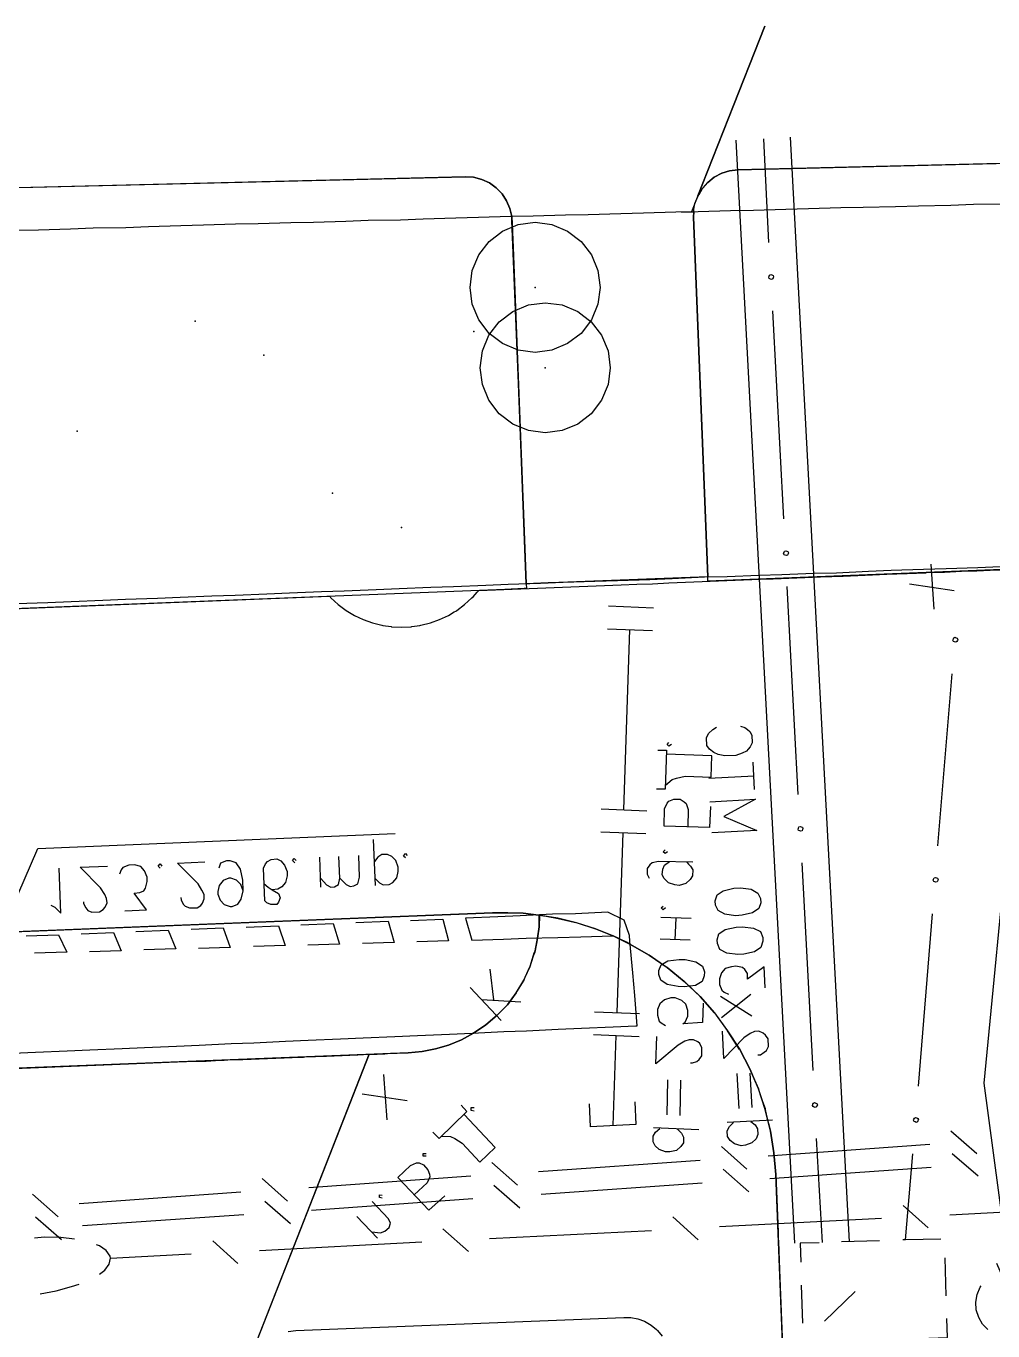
# Model space of a CAD drawing. Header units: metres. Extents: x 131 to 658, y 22 to 173.
# Drawn here: x 350.57 to 372.88, y 60.85 to 90.95 of the extents above; entities that cross this region are included whole.
import ezdxf

# ---------------------------------------------------------------- set-up
doc = ezdxf.new("R2010")
doc.units = ezdxf.units.M
for name, color, linetype in [('CURB', 7, 'Continuous'), ('ELECTR_CABLE_COMM', 7, 'Continuous'), ('GAS', 7, 'Continuous'), ('GRASS', 7, 'Continuous'), ('HEAT', 7, 'Continuous'), ('ROAD', 7, 'Continuous'), ('SEWER', 7, 'Continuous'), ('SIDEWALK_PATH', 7, 'Continuous'), ('TREE', 7, 'Continuous')]:
    doc.layers.add(name, color=color, linetype=linetype)

msp = doc.modelspace()

# ---------------------------------------------------------------- linework, layer by layer
at = {"layer": 'CURB'}
for points in [[(373.173, 86.84), (372.43, 86.828), (371.908, 86.806), (371.165, 86.795), (370.632, 86.773), (369.888, 86.762), (369.367, 86.751), (368.623, 86.729), (368.102, 86.718), (367.358, 86.695), (366.826, 86.684), (366.082, 86.662), (365.561, 86.651), (364.817, 86.629), (364.296, 86.618), (363.541, 86.595), (363.02, 86.584), (362.276, 86.562), (361.754, 86.551), (361.011, 86.529), (360.489, 86.518), (359.735, 86.496), (359.213, 86.473), (358.47, 86.462), (357.948, 86.44), (357.205, 86.418), (356.683, 86.407), (355.929, 86.385), (355.407, 86.374), (354.664, 86.351), (354.142, 86.34), (353.399, 86.318), (352.877, 86.296), (352.122, 86.285), (351.601, 86.263), (350.857, 86.24), (350.336, 86.229)], [(350.347, 77.629), (351.079, 77.651), (351.612, 77.674), (352.344, 77.707), (352.866, 77.729), (353.609, 77.751), (354.131, 77.774), (354.863, 77.807), (355.396, 77.818), (356.128, 77.851), (356.65, 77.873), (357.393, 77.907), (357.915, 77.918), (358.647, 77.951), (359.18, 77.973), (359.912, 78.007), (360.434, 78.018), (361.177, 78.051), (361.699, 78.073), (362.442, 78.095), (362.964, 78.118), (363.696, 78.14), (364.218, 78.162), (364.961, 78.184), (365.483, 78.206), (366.226, 78.24), (366.748, 78.251), (367.48, 78.284), (368.013, 78.295), (368.745, 78.328), (369.267, 78.339), (370.01, 78.373), (370.532, 78.395), (371.275, 78.417), (371.797, 78.439), (372.529, 78.462), (373.051, 78.484)], [(350.269, 67.254), (350.791, 67.276), (351.523, 67.309), (352.045, 67.331), (352.788, 67.365), (353.31, 67.387), (354.042, 67.42), (354.564, 67.442), (355.307, 67.476), (355.829, 67.498), (356.561, 67.531), (357.083, 67.553), (357.826, 67.587), (358.348, 67.609), (359.08, 67.642), (359.602, 67.664), (360.345, 67.698), (360.867, 67.72), (361.599, 67.753), (362.121, 67.775), (362.853, 67.809), (363.386, 67.831), (364.118, 67.864), (364.64, 67.886), (364.673, 67.886), (364.673, 67.886), (364.617, 68.585), (364.573, 69.107), (364.506, 69.839), (364.495, 69.973), (364.373, 70.328), (363.996, 70.505), (363.253, 70.472), (362.72, 70.461), (361.976, 70.427), (361.455, 70.405), (360.711, 70.372), (360.856, 69.862), (361.588, 69.884), (362.11, 69.906), (362.842, 69.928), (363.375, 69.939), (364.107, 69.961)], [(354.386, 70.117), (355.119, 70.15), (355.285, 69.695), (354.553, 69.673)], [(355.651, 70.161), (356.395, 70.194), (356.55, 69.739), (355.818, 69.717)], [(356.916, 70.217), (357.66, 70.25), (357.804, 69.773), (357.072, 69.751)], [(358.181, 70.272), (358.925, 70.305), (359.069, 69.806), (358.337, 69.784)], [(359.446, 70.317), (360.19, 70.35), (360.323, 69.85), (359.591, 69.828)], [(350.58, 69.961), (351.324, 69.984), (351.512, 69.584), (350.769, 69.562)], [(351.845, 70.006), (352.589, 70.039), (352.766, 69.617), (352.034, 69.595)], [(353.11, 70.061), (353.854, 70.095), (354.031, 69.662), (353.288, 69.64)]]:
    msp.add_lwpolyline(points, dxfattribs=at)
at = {"layer": 'ELECTR_CABLE_COMM'}
for points in [[(347.251, 64.324), (347.118, 63.359), (347.118, 63.359), (350.846, 71.981), (350.846, 71.981), (359.091, 72.325)], [(358.636, 71.127), (358.592, 72.181)], [(353.665, 71.526), (353.621, 71.57), (353.621, 71.57), (353.665, 71.626), (353.665, 71.626), (353.709, 71.57)], [(354.142, 70.849), (354.153, 70.794), (354.153, 70.794), (354.198, 70.694), (354.198, 70.694), (354.242, 70.649), (354.242, 70.649), (354.342, 70.605), (354.342, 70.605), (354.519, 70.605), (354.519, 70.605), (354.608, 70.66), (354.608, 70.66), (354.641, 70.716), (354.641, 70.716), (354.686, 70.816), (354.686, 70.816), (354.686, 70.916), (354.686, 70.916), (354.63, 71.016), (354.63, 71.016), (354.542, 71.16), (354.542, 71.16), (354.064, 71.637), (354.064, 71.637), (354.697, 71.67)], [(355.585, 71.004), (355.529, 71.149), (355.529, 71.149), (355.429, 71.249), (355.429, 71.249), (355.296, 71.293), (355.296, 71.293), (355.252, 71.293), (355.252, 71.293), (355.119, 71.238), (355.119, 71.238), (355.03, 71.127), (355.03, 71.127), (354.997, 70.982), (354.997, 70.982), (354.997, 70.927), (354.997, 70.927), (355.052, 70.783), (355.052, 70.783), (355.141, 70.683), (355.141, 70.683), (355.285, 70.638), (355.285, 70.638), (355.329, 70.638), (355.329, 70.638), (355.463, 70.694), (355.463, 70.694), (355.54, 70.805), (355.54, 70.805), (355.585, 71.004), (355.585, 71.004), (355.574, 71.249), (355.574, 71.249), (355.518, 71.504), (355.518, 71.504), (355.418, 71.648), (355.418, 71.648), (355.285, 71.692), (355.285, 71.692), (355.196, 71.692), (355.196, 71.692), (355.063, 71.637), (355.063, 71.637), (355.019, 71.526)], [(356.062, 71.171), (356.162, 71.082), (356.162, 71.082), (356.25, 71.027), (356.25, 71.027), (356.395, 70.938), (356.395, 70.938), (356.439, 70.838), (356.439, 70.838), (356.395, 70.738), (356.395, 70.738), (356.361, 70.683), (356.361, 70.683), (356.217, 70.683), (356.217, 70.683), (356.128, 70.727), (356.128, 70.727), (356.084, 70.771), (356.084, 70.771), (356.051, 71.526), (356.051, 71.526), (356.095, 71.626), (356.095, 71.626), (356.14, 71.681), (356.14, 71.681), (356.228, 71.726), (356.228, 71.726), (356.361, 71.737), (356.361, 71.737), (356.45, 71.692), (356.45, 71.692), (356.539, 71.593), (356.539, 71.593), (356.594, 71.448), (356.594, 71.448), (356.594, 71.348), (356.594, 71.348), (356.561, 71.193), (356.561, 71.193), (356.472, 71.093), (356.472, 71.093), (356.384, 71.038), (356.384, 71.038), (356.25, 71.027)], [(356.772, 71.648), (356.717, 71.704), (356.717, 71.704), (356.761, 71.748), (356.761, 71.748), (356.805, 71.704)], [(357.371, 71.082), (357.349, 71.781)], [(357.371, 71.282), (357.504, 71.138), (357.504, 71.138), (357.604, 71.082), (357.604, 71.082), (357.693, 71.093), (357.693, 71.093), (357.782, 71.149), (357.782, 71.149), (357.815, 71.293), (357.815, 71.293), (357.793, 71.792)], [(357.815, 71.293), (357.959, 71.149), (357.959, 71.149), (358.048, 71.104), (358.048, 71.104), (358.137, 71.115), (358.137, 71.115), (358.226, 71.16), (358.226, 71.16), (358.27, 71.315), (358.27, 71.315), (358.248, 71.815)], [(358.625, 71.282), (358.725, 71.182), (358.725, 71.182), (358.814, 71.138), (358.814, 71.138), (358.947, 71.149), (358.947, 71.149), (359.036, 71.193), (359.036, 71.193), (359.125, 71.304), (359.125, 71.304), (359.158, 71.448), (359.158, 71.448), (359.158, 71.548), (359.158, 71.548), (359.102, 71.704), (359.102, 71.704), (359.014, 71.792), (359.014, 71.792), (358.914, 71.837), (358.914, 71.837), (358.781, 71.837), (358.781, 71.837), (358.692, 71.781), (358.692, 71.781), (358.614, 71.681)], [(359.324, 71.759), (359.28, 71.803), (359.28, 71.803), (359.324, 71.859), (359.324, 71.859), (359.369, 71.815)], [(351.146, 70.672), (351.235, 70.627), (351.235, 70.627), (351.379, 70.483), (351.379, 70.483), (351.335, 71.526)], [(351.901, 70.749), (351.901, 70.705), (351.901, 70.705), (351.956, 70.605), (351.956, 70.605), (352, 70.55), (352, 70.55), (352.089, 70.505), (352.089, 70.505), (352.267, 70.516), (352.267, 70.516), (352.356, 70.572), (352.356, 70.572), (352.4, 70.627), (352.4, 70.627), (352.444, 70.727), (352.444, 70.727), (352.433, 70.827), (352.433, 70.827), (352.389, 70.916), (352.389, 70.916), (352.289, 71.071), (352.289, 71.071), (351.823, 71.548), (351.823, 71.548), (352.455, 71.57)], [(352.855, 70.538), (353.354, 70.561), (353.354, 70.561), (353.066, 70.949), (353.066, 70.949), (353.199, 70.96), (353.199, 70.96), (353.288, 71.004), (353.288, 71.004), (353.332, 71.06), (353.332, 71.06), (353.365, 71.215), (353.365, 71.215), (353.365, 71.315), (353.365, 71.315), (353.31, 71.459), (353.31, 71.459), (353.221, 71.559), (353.221, 71.559), (353.077, 71.604), (353.077, 71.604), (352.944, 71.593), (352.944, 71.593), (352.81, 71.537), (352.81, 71.537), (352.766, 71.482), (352.766, 71.482), (352.733, 71.382)], [(371.908, 65.467), (372.507, 64.946)], [(366.615, 65.101), (367.203, 64.579)], [(367.691, 64.89), (371.42, 65.157)], [(361.322, 64.735), (361.91, 64.213)], [(362.398, 64.524), (366.127, 64.79)], [(371.941, 64.946), (372.541, 64.424)], [(357.094, 64.158), (360.833, 64.424)], [(366.659, 64.579), (367.247, 64.058)], [(367.736, 64.369), (371.453, 64.624)], [(356.017, 64.369), (356.606, 63.847)], [(361.366, 64.213), (361.965, 63.692)], [(362.454, 64.002), (366.171, 64.269)], [(350.724, 64.002), (351.312, 63.481)], [(351.801, 63.792), (355.529, 64.058)], [(356.084, 63.847), (356.672, 63.326)], [(357.16, 63.636), (360.878, 63.903)], [(351.878, 63.281), (355.596, 63.536)], [(370.809, 63.747), (371.386, 63.226)], [(371.886, 63.525), (375.614, 63.725)], [(350.791, 63.481), (351.39, 62.959)], [(360.19, 63.203), (360.778, 62.682)], [(365.494, 63.481), (366.082, 62.948)], [(366.57, 63.259), (370.31, 63.448)], [(351.69, 62.97), (351.379, 63.004), (351.379, 63.004), (351.002, 63.015), (351.002, 63.015), (350.769, 62.993)], [(354.886, 62.926), (355.463, 62.405)], [(355.962, 62.704), (359.702, 62.904)], [(361.266, 62.982), (365.006, 63.17)], [(352.522, 62.527), (352.511, 62.571), (352.511, 62.571), (352.422, 62.704), (352.422, 62.704), (352.267, 62.815), (352.267, 62.815), (352.2, 62.837)], [(352.522, 62.527), (354.386, 62.626)], [(352.267, 62.16), (352.389, 62.249), (352.389, 62.249), (352.489, 62.393), (352.489, 62.393), (352.522, 62.527)], [(350.902, 61.705), (351.268, 61.772), (351.268, 61.772), (351.623, 61.872), (351.623, 61.872), (351.801, 61.927)]]:
    msp.add_lwpolyline(points, dxfattribs=at)
at = {"layer": 'GAS'}
for points in [[(364.007, 77.574), (365.05, 77.529)], [(363.985, 77.041), (365.028, 77.008)], [(364.362, 72.869), (364.506, 77.03)], [(365.461, 74.378), (365.405, 74.334), (365.405, 74.334), (365.361, 74.378), (365.361, 74.378), (365.405, 74.422)], [(365.15, 74.245), (365.35, 74.245), (365.35, 74.245), (365.317, 73.346), (365.317, 73.346), (365.117, 73.346)], [(365.328, 73.435), (365.483, 73.568), (365.483, 73.568), (365.583, 73.601), (365.583, 73.601), (365.783, 73.646), (365.783, 73.646), (366.382, 73.623), (366.382, 73.623), (366.393, 74.112), (366.393, 74.112), (365.35, 74.156)], [(363.841, 72.891), (364.895, 72.847)], [(366.36, 72.946), (366.337, 72.458), (366.337, 72.458), (365.294, 72.491), (365.294, 72.491), (365.305, 72.891), (365.305, 72.891), (365.361, 73.024), (365.361, 73.024), (365.405, 73.069), (365.405, 73.069), (365.516, 73.113), (365.516, 73.113), (365.661, 73.113), (365.661, 73.113), (365.76, 73.057), (365.76, 73.057), (365.805, 73.013), (365.805, 73.013), (365.849, 72.88), (365.849, 72.88), (365.838, 72.469)], [(363.83, 72.358), (364.873, 72.325)], [(364.207, 68.186), (364.351, 72.347)], [(365.372, 71.903), (365.317, 71.859), (365.317, 71.859), (365.272, 71.903), (365.272, 71.903), (365.317, 71.948)], [(365.96, 71.659), (365.161, 71.681), (365.161, 71.681), (365.017, 71.648), (365.017, 71.648), (364.961, 71.604), (364.961, 71.604), (364.906, 71.515), (364.906, 71.515), (364.906, 71.382), (364.906, 71.382), (364.95, 71.293)], [(365.816, 71.659), (365.86, 71.615), (365.86, 71.615), (365.905, 71.57), (365.905, 71.57), (365.96, 71.482), (365.96, 71.482), (365.949, 71.348), (365.949, 71.348), (365.894, 71.26), (365.894, 71.26), (365.794, 71.171), (365.794, 71.171), (365.638, 71.127), (365.638, 71.127), (365.538, 71.138), (365.538, 71.138), (365.394, 71.182), (365.394, 71.182), (365.294, 71.282), (365.294, 71.282), (365.25, 71.371), (365.25, 71.371), (365.261, 71.504), (365.261, 71.504), (365.305, 71.593), (365.305, 71.593), (365.416, 71.681)], [(365.328, 70.605), (365.272, 70.561), (365.272, 70.561), (365.228, 70.605), (365.228, 70.605), (365.272, 70.649)], [(365.916, 70.361), (365.217, 70.383)], [(365.55, 69.873), (365.572, 70.372)], [(365.894, 69.862), (365.206, 69.884)], [(366.215, 69.04), (366.171, 68.907), (366.171, 68.907), (366.016, 68.818), (366.016, 68.818), (365.76, 68.785), (365.76, 68.785), (365.616, 68.796), (365.616, 68.796), (365.361, 68.841), (365.361, 68.841), (365.217, 68.94), (365.217, 68.94), (365.172, 69.074), (365.172, 69.074), (365.172, 69.162), (365.172, 69.162), (365.228, 69.296), (365.228, 69.296), (365.383, 69.384), (365.383, 69.384), (365.638, 69.418), (365.638, 69.418), (365.783, 69.418), (365.783, 69.418), (366.027, 69.362), (366.027, 69.362), (366.182, 69.262), (366.182, 69.262), (366.226, 69.129), (366.226, 69.129), (366.215, 69.04)], [(366.193, 68.408), (366.182, 67.964), (366.182, 67.964), (365.727, 67.931), (365.727, 67.931), (365.783, 67.975), (365.783, 67.975), (365.838, 68.108), (365.838, 68.108), (365.838, 68.241), (365.838, 68.241), (365.794, 68.386), (365.794, 68.386), (365.705, 68.474), (365.705, 68.474), (365.55, 68.53), (365.55, 68.53), (365.45, 68.53), (365.45, 68.53), (365.305, 68.486), (365.305, 68.486), (365.194, 68.397), (365.194, 68.397), (365.139, 68.264), (365.139, 68.264), (365.139, 68.13), (365.139, 68.13), (365.183, 67.997), (365.183, 67.997), (365.228, 67.953), (365.228, 67.953), (365.328, 67.897)], [(363.685, 68.208), (364.728, 68.175)], [(363.663, 67.687), (364.717, 67.642)], [(364.118, 65.589), (364.185, 67.664)], [(365.905, 67.032), (365.949, 67.032), (365.949, 67.032), (366.049, 67.065), (366.049, 67.065), (366.104, 67.11), (366.104, 67.11), (366.16, 67.198), (366.16, 67.198), (366.16, 67.376), (366.16, 67.376), (366.116, 67.476), (366.116, 67.476), (366.071, 67.52), (366.071, 67.52), (365.971, 67.565), (365.971, 67.565), (365.871, 67.565), (365.871, 67.565), (365.772, 67.531), (365.772, 67.531), (365.616, 67.442), (365.616, 67.442), (365.106, 67.01), (365.106, 67.01), (365.128, 67.642)], [(365.361, 65.833), (365.383, 66.643)], [(365.661, 65.822), (365.683, 66.632)], [(364.617, 66.133), (364.64, 65.611), (364.64, 65.611), (363.597, 65.556), (363.597, 65.556), (363.574, 66.089)], [(365.594, 65.512), (365.694, 65.412), (365.694, 65.412), (365.738, 65.323), (365.738, 65.323), (365.738, 65.19), (365.738, 65.19), (365.683, 65.101), (365.683, 65.101), (365.583, 65.012), (365.583, 65.012), (365.428, 64.979), (365.428, 64.979), (365.328, 64.979), (365.328, 64.979), (365.183, 65.034), (365.183, 65.034), (365.084, 65.123), (365.084, 65.123), (365.039, 65.212), (365.039, 65.212), (365.039, 65.345), (365.039, 65.345), (365.095, 65.434), (365.095, 65.434), (365.194, 65.523)], [(366.093, 65.489), (365.05, 65.534)]]:
    msp.add_lwpolyline(points, dxfattribs=at)
at = {"layer": 'GRASS'}
for points in [[(375.215, 78.495), (366.304, 78.14), (366.304, 78.24), (365.971, 86.54), (365.982, 86.662), (365.982, 86.718), (366.005, 86.851), (366.082, 87.028), (366.093, 87.05), (366.171, 87.195), (366.193, 87.217), (366.304, 87.339), (366.448, 87.461), (366.626, 87.55), (366.803, 87.605), (366.992, 87.627), (377.345, 87.883)], [(350.081, 87.217), (360.711, 87.472), (360.9, 87.461), (361.089, 87.406), (361.266, 87.328), (361.422, 87.217), (361.555, 87.073), (361.655, 86.917), (361.732, 86.74), (361.777, 86.551), (361.81, 85.841), (362.076, 79.094), (362.11, 78.084), (362.121, 77.973), (362.065, 77.973), (361.621, 77.951), (345.575, 77.319)], [(346.008, 69.884), (360.756, 70.472), (361.333, 70.494), (361.688, 70.494), (362.043, 70.483), (362.398, 70.439), (362.42, 70.439), (362.409, 70.172), (362.376, 69.906), (362.309, 69.584), (362.274, 69.495), (362.198, 69.251), (362.077, 68.999), (362.054, 68.94), (361.888, 68.674), (361.877, 68.652), (361.677, 68.375), (361.444, 68.13), (361.177, 67.909), (360.9, 67.72), (360.623, 67.565), (360.323, 67.442), (360.023, 67.354), (359.713, 67.298), (359.391, 67.265), (349.803, 66.888)], [(356.617, 60.84), (356.794, 60.862), (364.362, 61.162), (364.529, 61.162), (364.684, 61.128), (364.839, 61.073), (364.995, 60.984), (365.117, 60.884), (365.139, 60.862), (365.25, 60.729)]]:
    msp.add_lwpolyline(points, dxfattribs=at)
at = {"layer": 'GROUND'}
for points in [[(363.818, 84.92), (363.767, 84.531), (363.617, 84.17), (363.378, 83.859), (363.068, 83.621), (362.706, 83.471), (362.318, 83.42), (361.93, 83.471), (361.568, 83.621), (361.257, 83.859), (361.019, 84.17), (360.869, 84.531), (360.818, 84.92), (360.869, 85.308), (361.019, 85.67), (361.257, 85.98), (361.568, 86.219), (361.93, 86.369), (362.318, 86.42), (362.706, 86.369), (363.068, 86.219), (363.378, 85.98), (363.617, 85.67), (363.767, 85.308)], [(364.051, 83.066), (364, 82.678), (363.851, 82.316), (363.612, 82.006), (363.301, 81.767), (362.94, 81.618), (362.551, 81.566), (362.163, 81.618), (361.801, 81.767), (361.491, 82.006), (361.252, 82.316), (361.103, 82.678), (361.051, 83.066), (361.103, 83.455), (361.252, 83.816), (361.491, 84.127), (361.801, 84.365), (362.163, 84.515), (362.551, 84.566), (362.94, 84.515), (363.301, 84.365), (363.612, 84.127), (363.851, 83.816), (364, 83.455)]]:
    msp.add_lwpolyline(points, close=True, dxfattribs=at)
at = {"layer": 'HEAT'}
for points in [[(368.313, 62.871), (366.959, 88.315)], [(367.713, 85.952), (367.591, 88.349)], [(369.567, 62.904), (368.213, 88.382)], [(367.782, 85.205), (367.807, 85.195), (367.82, 85.166), (367.81, 85.14), (367.81, 85.14), (367.8, 85.115), (367.771, 85.102), (367.745, 85.112), (367.745, 85.112), (367.719, 85.122), (367.707, 85.151), (367.717, 85.177), (367.717, 85.177), (367.727, 85.202), (367.756, 85.215), (367.782, 85.205)], [(368.057, 79.582), (367.802, 84.376)], [(368.126, 78.835), (368.151, 78.825), (368.164, 78.796), (368.154, 78.771), (368.154, 78.771), (368.144, 78.745), (368.115, 78.732), (368.089, 78.742), (368.089, 78.742), (368.063, 78.752), (368.051, 78.781), (368.061, 78.807), (368.061, 78.807), (368.071, 78.833), (368.1, 78.845), (368.126, 78.835)], [(368.39, 73.224), (368.135, 78.018)], [(372.032, 76.838), (372.057, 76.828), (372.07, 76.799), (372.06, 76.773), (372.06, 76.773), (372.05, 76.748), (372.021, 76.735), (371.995, 76.745), (371.995, 76.745), (371.97, 76.755), (371.957, 76.784), (371.967, 76.81), (371.967, 76.81), (371.977, 76.835), (372.006, 76.848), (372.032, 76.838)], [(371.608, 72.036), (371.941, 76.009)], [(367.059, 74.8), (367.159, 74.766), (367.159, 74.766), (367.214, 74.722), (367.214, 74.722), (367.27, 74.678), (367.27, 74.678), (367.314, 74.589), (367.314, 74.589), (367.325, 74.411), (367.325, 74.411), (367.281, 74.322), (367.281, 74.322), (367.236, 74.267), (367.236, 74.267), (367.192, 74.223), (367.192, 74.223), (367.092, 74.178), (367.092, 74.178), (366.948, 74.123), (366.948, 74.123), (366.693, 74.112), (366.693, 74.112), (366.537, 74.145), (366.537, 74.145), (366.437, 74.189), (366.437, 74.189), (366.337, 74.267), (366.337, 74.267), (366.282, 74.356), (366.282, 74.356), (366.271, 74.533), (366.271, 74.533), (366.315, 74.633), (366.315, 74.633), (366.415, 74.722), (366.415, 74.722), (366.504, 74.777)], [(367.381, 73.335), (367.347, 73.967)], [(367.369, 73.646), (366.326, 73.59)], [(366.349, 73.057), (367.403, 73.113), (367.403, 73.113), (366.67, 72.713), (366.67, 72.713), (367.436, 72.392), (367.436, 72.392), (366.393, 72.336)], [(368.458, 72.477), (368.484, 72.467), (368.497, 72.438), (368.487, 72.412), (368.487, 72.412), (368.477, 72.387), (368.448, 72.374), (368.422, 72.384), (368.422, 72.384), (368.396, 72.394), (368.384, 72.423), (368.394, 72.449), (368.394, 72.449), (368.404, 72.474), (368.433, 72.487), (368.458, 72.477)], [(368.734, 66.854), (368.479, 71.648)], [(367.525, 70.727), (367.48, 70.594), (367.48, 70.594), (367.336, 70.494), (367.336, 70.494), (367.092, 70.439), (367.092, 70.439), (366.937, 70.427), (366.937, 70.427), (366.693, 70.461), (366.693, 70.461), (366.537, 70.55), (366.537, 70.55), (366.482, 70.672), (366.482, 70.672), (366.471, 70.771), (366.471, 70.771), (366.515, 70.905), (366.515, 70.905), (366.659, 71.004), (366.659, 71.004), (366.903, 71.06), (366.903, 71.06), (367.059, 71.071), (367.059, 71.071), (367.303, 71.038), (367.303, 71.038), (367.458, 70.949), (367.458, 70.949), (367.514, 70.827), (367.514, 70.827), (367.525, 70.727)], [(371.577, 71.301), (371.602, 71.291), (371.615, 71.262), (371.605, 71.236), (371.605, 71.236), (371.595, 71.21), (371.566, 71.198), (371.54, 71.208), (371.54, 71.208), (371.515, 71.218), (371.502, 71.247), (371.512, 71.272), (371.512, 71.272), (371.522, 71.298), (371.551, 71.311), (371.577, 71.301)], [(371.165, 66.499), (371.486, 70.472)], [(367.569, 69.839), (367.525, 69.695), (367.525, 69.695), (367.381, 69.595), (367.381, 69.595), (367.136, 69.54), (367.136, 69.54), (366.992, 69.529), (366.992, 69.529), (366.737, 69.562), (366.737, 69.562), (366.582, 69.651), (366.582, 69.651), (366.526, 69.784), (366.526, 69.784), (366.515, 69.873), (366.515, 69.873), (366.559, 70.006), (366.559, 70.006), (366.704, 70.106), (366.704, 70.106), (366.959, 70.161), (366.959, 70.161), (367.103, 70.172), (367.103, 70.172), (367.358, 70.139), (367.358, 70.139), (367.514, 70.061), (367.514, 70.061), (367.569, 69.928), (367.569, 69.928), (367.569, 69.839)], [(367.625, 68.763), (367.602, 69.251), (367.602, 69.251), (367.214, 68.963), (367.214, 68.963), (367.214, 69.096), (367.214, 69.096), (367.159, 69.185), (367.159, 69.185), (367.103, 69.229), (367.103, 69.229), (366.948, 69.262), (366.948, 69.262), (366.848, 69.251), (366.848, 69.251), (366.704, 69.207), (366.704, 69.207), (366.615, 69.107), (366.615, 69.107), (366.57, 68.974), (366.57, 68.974), (366.57, 68.841), (366.57, 68.841), (366.626, 68.707), (366.626, 68.707), (366.681, 68.663), (366.681, 68.663), (366.781, 68.619)], [(367.314, 68.108), (366.593, 68.563)], [(367.292, 68.608), (366.615, 68.075)], [(367.458, 67.221), (367.514, 67.221), (367.514, 67.221), (367.602, 67.276), (367.602, 67.276), (367.658, 67.32), (367.658, 67.32), (367.702, 67.409), (367.702, 67.409), (367.691, 67.587), (367.691, 67.587), (367.636, 67.675), (367.636, 67.675), (367.58, 67.72), (367.58, 67.72), (367.48, 67.764), (367.48, 67.764), (367.381, 67.753), (367.381, 67.753), (367.281, 67.709), (367.281, 67.709), (367.136, 67.609), (367.136, 67.609), (366.67, 67.132), (366.67, 67.132), (366.637, 67.764)], [(367.025, 65.978), (366.981, 66.788)], [(367.325, 66), (367.281, 66.799)], [(368.791, 66.107), (368.817, 66.097), (368.83, 66.068), (368.82, 66.043), (368.82, 66.043), (368.81, 66.017), (368.781, 66.004), (368.755, 66.014), (368.755, 66.014), (368.729, 66.024), (368.717, 66.053), (368.727, 66.079), (368.727, 66.079), (368.737, 66.105), (368.766, 66.117), (368.791, 66.107)], [(367.791, 65.711), (366.748, 65.656)], [(367.292, 65.678), (367.392, 65.6), (367.392, 65.6), (367.447, 65.512), (367.447, 65.512), (367.458, 65.378), (367.458, 65.378), (367.414, 65.279), (367.414, 65.279), (367.314, 65.19), (367.314, 65.19), (367.17, 65.134), (367.17, 65.134), (367.07, 65.123), (367.07, 65.123), (366.914, 65.168), (366.914, 65.168), (366.815, 65.245), (366.815, 65.245), (366.759, 65.334), (366.759, 65.334), (366.748, 65.467), (366.748, 65.467), (366.803, 65.567), (366.803, 65.567), (366.892, 65.656)], [(371.122, 65.763), (371.147, 65.753), (371.16, 65.724), (371.15, 65.699), (371.15, 65.699), (371.14, 65.673), (371.111, 65.66), (371.085, 65.67), (371.085, 65.67), (371.06, 65.68), (371.047, 65.709), (371.057, 65.735), (371.057, 65.735), (371.067, 65.761), (371.096, 65.773), (371.122, 65.763)], [(368.945, 62.893), (368.812, 65.29)], [(370.865, 62.948), (371.031, 64.935)], [(370.266, 62.926), (369.389, 62.904)], [(371.675, 62.97), (370.865, 62.948), (370.865, 62.948), (370.798, 62.948)], [(368.867, 62.882), (368.435, 62.871)], [(368.435, 62.871), (368.446, 62.438)], [(371.797, 61.661), (371.775, 62.538)], [(368.457, 61.905), (368.49, 61.028)], [(369.7, 61.761), (368.99, 61.073)], [(371.398, 60.684), (371.83, 60.696), (371.83, 60.696), (371.819, 61.139)]]:
    msp.add_lwpolyline(points, dxfattribs=at)
at = {"layer": 'ROAD'}
for points in [[(329.404, 76.674), (357.571, 77.794), (357.572, 77.794), (357.586, 77.779), (357.598, 77.765), (357.6, 77.763), (357.607, 77.756), (357.774, 77.604), (357.955, 77.47), (358.149, 77.354), (358.353, 77.257), (358.566, 77.181), (358.785, 77.126), (358.785, 77.126), (358.785, 77.126), (358.805, 77.123), (358.993, 77.095), (359.007, 77.093), (359.008, 77.093), (359.233, 77.082), (359.234, 77.082), (359.458, 77.093), (359.459, 77.093), (359.477, 77.096), (359.657, 77.122), (359.681, 77.126), (359.681, 77.126), (359.682, 77.126), (359.901, 77.181), (360.109, 77.256), (360.113, 77.257), (360.113, 77.257), (360.113, 77.257), (360.318, 77.354), (360.318, 77.354), (360.318, 77.354), (360.452, 77.434), (360.487, 77.455), (360.511, 77.47), (360.692, 77.604), (360.86, 77.756), (360.86, 77.756), (360.86, 77.756), (360.886, 77.785), (360.98, 77.889), (361.011, 77.923), (361.016, 77.93), (361.017, 77.93), (361.018, 77.931), (361.019, 77.931), (364.306, 78.062), (364.662, 78.073), (365.028, 78.084), (365.405, 78.106), (367.314, 78.184), (367.713, 78.195), (367.813, 78.195), (368.357, 78.217), (368.9, 78.24), (368.901, 78.24), (369.422, 78.262), (369.932, 78.284), (370.432, 78.306), (370.898, 78.317), (371.342, 78.339), (371.342, 78.34), (371.763, 78.351), (371.764, 78.351), (372.152, 78.373), (372.507, 78.384), (372.818, 78.395), (373.106, 78.406)], [(368.312, 53.394), (367.869, 64.457), (367.868, 64.457), (367.868, 64.458), (367.824, 64.956), (367.824, 64.957), (367.747, 65.456), (367.746, 65.456), (367.746, 65.457), (367.625, 65.955), (367.624, 65.955), (367.624, 65.956), (367.469, 66.432), (367.469, 66.433), (367.27, 66.898), (367.269, 66.899), (367.037, 67.342), (367.036, 67.342), (367.036, 67.343), (366.759, 67.775), (366.759, 67.776), (366.46, 68.185), (366.459, 68.186), (366.127, 68.563), (366.126, 68.563), (366.126, 68.564), (365.761, 68.907), (365.76, 68.907), (365.76, 68.908), (365.361, 69.229), (365.36, 69.229), (364.951, 69.517), (364.95, 69.517), (364.95, 69.518), (364.949, 69.518), (364.506, 69.773), (364.429, 69.817), (364.428, 69.817), (364.118, 69.961), (364.096, 69.972), (364.095, 69.973), (363.708, 70.128), (363.707, 70.128), (363.275, 70.261), (363.274, 70.261), (362.842, 70.372), (362.841, 70.372), (362.398, 70.439), (362.043, 70.483), (362.042, 70.483), (361.688, 70.494), (361.687, 70.494), (361.333, 70.494), (361.332, 70.494), (339.477, 69.625)]]:
    msp.add_lwpolyline(points, dxfattribs=at)
at = {"layer": 'SEWER'}
for points in [[(372.962, 62.416), (373.351, 61.517), (373.351, 61.517), (372.674, 66.566), (372.674, 66.566), (373.861, 78.806)], [(371.52, 77.496), (371.453, 78.539)], [(371.986, 77.918), (370.954, 78.073)], [(361.366, 68.486), (361.277, 69.196)], [(361.533, 68.008), (360.822, 68.774)], [(361.078, 68.497), (361.988, 68.441)], [(358.903, 65.722), (358.825, 66.766)], [(359.369, 66.155), (358.326, 66.311)], [(360.612, 66.055), (360.745, 65.911), (360.745, 65.911), (360.101, 65.29), (360.101, 65.29), (359.957, 65.434)], [(360.911, 65.922), (360.845, 65.933), (360.845, 65.933), (360.845, 66), (360.845, 66), (360.911, 66)], [(360.157, 65.345), (360.367, 65.334), (360.367, 65.334), (360.467, 65.29), (360.467, 65.29), (360.634, 65.179), (360.634, 65.179), (361.044, 64.746), (361.044, 64.746), (361.399, 65.079), (361.399, 65.079), (360.678, 65.844)], [(360.234, 63.969), (359.868, 63.636), (359.868, 63.636), (359.147, 64.391), (359.147, 64.391), (359.446, 64.668), (359.446, 64.668), (359.58, 64.724), (359.58, 64.724), (359.646, 64.724), (359.646, 64.724), (359.746, 64.679), (359.746, 64.679), (359.846, 64.568), (359.846, 64.568), (359.879, 64.469), (359.879, 64.469), (359.89, 64.402), (359.89, 64.402), (359.824, 64.269), (359.824, 64.269), (359.524, 63.991)], [(359.801, 64.879), (359.735, 64.879), (359.735, 64.879), (359.735, 64.946), (359.735, 64.946), (359.801, 64.946)], [(358.547, 63.137), (358.747, 63.115), (358.747, 63.115), (358.847, 63.148), (358.847, 63.148), (358.947, 63.237), (358.947, 63.237), (358.98, 63.337), (358.98, 63.337), (358.936, 63.436), (358.936, 63.436), (358.559, 63.836)], [(358.792, 63.914), (358.725, 63.925), (358.725, 63.925), (358.725, 63.991), (358.725, 63.991), (358.792, 63.98)], [(358.681, 62.993), (358.204, 63.492)], [(372.762, 60.884), (372.64, 61.006), (372.64, 61.006), (372.552, 61.162), (372.552, 61.162), (372.496, 61.339), (372.496, 61.339), (372.485, 61.517), (372.485, 61.517), (372.518, 61.694), (372.518, 61.694), (372.585, 61.861), (372.585, 61.861), (372.607, 61.894)]]:
    msp.add_lwpolyline(points, dxfattribs=at)
at = {"layer": 'SIDEWALK_PATH'}
for points in [[(385.191, 88.071), (366.992, 87.627), (366.803, 87.605), (366.626, 87.55), (366.448, 87.461), (366.304, 87.339), (366.171, 87.195), (366.093, 87.05), (366.071, 87.028), (367.614, 90.945), (365.927, 86.662), (365.693, 86.656), (365.982, 86.662), (365.971, 86.54), (366.304, 78.24), (362.664, 78.106), (362.62, 78.106), (362.11, 78.084), (361.932, 82.7), (361.777, 86.462), (361.777, 86.551), (361.732, 86.74), (361.655, 86.917), (361.555, 87.073), (361.422, 87.217), (361.266, 87.328), (361.089, 87.406), (360.9, 87.461), (360.711, 87.472), (345.353, 87.095)], [(355.84, 60.463), (358.492, 67.232), (358.625, 67.232), (358.67, 67.232), (358.747, 67.243), (358.847, 67.243), (358.98, 67.254), (359.136, 67.254), (359.302, 67.265), (359.391, 67.265), (359.713, 67.298), (360.023, 67.354), (360.323, 67.442), (360.623, 67.565), (360.9, 67.72), (361.177, 67.909), (361.444, 68.13), (361.677, 68.375), (361.877, 68.652), (362.054, 68.94), (362.19, 69.234), (362.203, 69.267), (362.298, 69.573), (362.316, 69.619), (362.376, 69.906), (362.409, 70.172), (362.409, 70.427), (362.42, 70.439), (362.509, 70.427), (362.576, 70.416), (362.853, 70.361), (363.286, 70.261), (363.707, 70.128), (364.118, 69.961), (364.506, 69.773), (364.95, 69.518), (365.239, 69.318), (365.361, 69.229), (365.76, 68.907), (366.127, 68.563), (366.459, 68.186), (366.759, 67.775), (367.037, 67.343), (367.27, 66.899), (367.381, 66.643), (367.469, 66.433), (367.48, 66.399), (367.558, 66.166), (367.625, 65.978), (367.625, 65.955), (367.658, 65.811), (367.747, 65.456), (367.824, 64.957), (367.869, 64.457), (367.924, 63.126), (367.924, 62.982), (367.935, 62.915), (367.958, 62.26), (368.235, 55.258)], [(346.33, 66.743), (354.064, 67.054), (354.275, 67.065), (354.497, 67.076), (354.73, 67.076), (354.941, 67.087), (355.141, 67.098), (355.318, 67.11), (355.463, 67.11), (355.574, 67.11), (356.905, 67.165), (356.972, 67.165), (357.005, 67.176), (357.504, 67.187), (358.226, 67.221), (358.492, 67.232), (351.423, 49.21), (351.168, 49.199), (351.102, 50.853), (350.602, 50.842), (350.591, 50.842), (350.547, 50.831)]]:
    msp.add_lwpolyline(points, dxfattribs=at)
at = {"layer": 'TREE'}
for p in [(362.318, 84.92), (354.473, 84.141), (360.905, 83.9), (356.06, 83.355), (362.551, 83.066), (351.754, 81.602), (357.647, 80.169), (359.234, 79.382)]:
    msp.add_point(p, dxfattribs=at)

doc.saveas('drawing.dxf')
